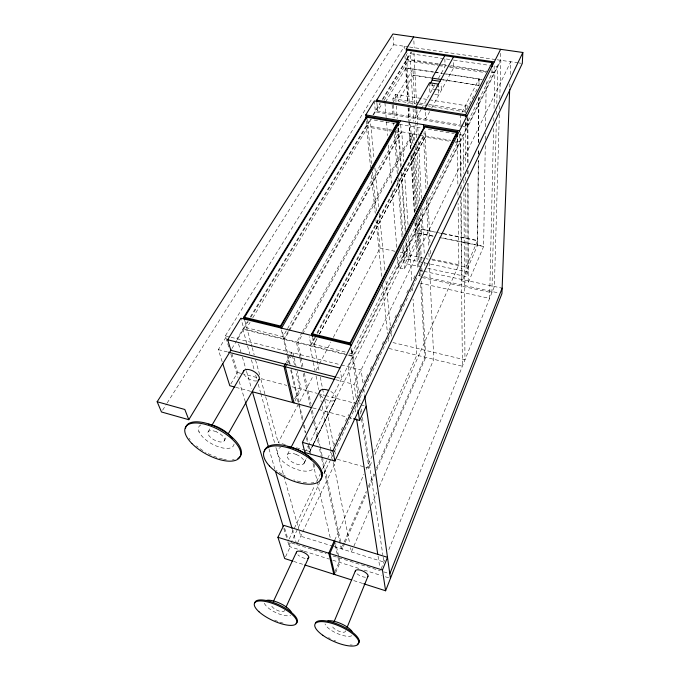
<?xml version="1.0" encoding="UTF-8"?>
<svg xmlns="http://www.w3.org/2000/svg" width="680" height="680" viewBox="0 0 680 680"><rect width="100%" height="100%" fill="white"/><g stroke="black" fill="none" stroke-linecap="round" stroke-linejoin="round"><path stroke-width="0.51" stroke-dasharray="3.4 2.55" d="M477.538 245.284L478.269 160.607M478.329 154.258L478.363 150.025M478.431 142.613L478.839 94.979M478.975 79.101L478.924 85.468L442.408 79.832M478.363 160.412L477.623 245.098L461.958 281.308L468.214 282.659L483.701 246.33L442.416 237.924M478.423 154.062L478.456 149.829M478.524 142.418L478.941 94.784M485.265 145.69L483.616 246.525L439.221 237.481M485.265 139.528L485.46 132.974M485.469 126.811L486.285 80.01M491.98 69.59L491.895 73.567L465.758 125.817L463.7 125.469M494.198 65.883L494.037 72.853L490.883 72.386M493.587 128.554L489.6 298.384L419.781 283.084M493.765 121.125L493.884 115.821M494.062 108.392L494.904 72.301L491.759 71.825M496.289 122.85L491.869 292.723L422.356 277.61M496.51 114.359L496.621 110.118M496.783 103.742L497.752 66.589L493.578 65.968M500.522 53.295L500.318 60.239L308.626 444.907M499.315 114.478L494.368 286.493L388.246 551.14M499.469 109.166L499.587 104.916M499.766 98.549L500.871 60.325L348.373 366.741L354.118 403.368M509.762 87.15L509.889 83.972M510.246 74.451L510.731 61.761L354.067 384.412L356.107 397.8M381.14 568.862L385.092 559.011M369.3 510.111L351.399 551.947L350.565 547.783M371.374 505.248L376.788 492.6M379.287 486.761L433.806 359.312L429.369 262.82M427.822 268.345L466.114 276.539L468.027 272.085L467.848 183.201M335.027 571.455L339.039 562.19L337.442 555.092M335.631 572.704L340.051 562.505L335.733 543.252M343.774 542.954L341.224 548.794L321.657 458.609M344.199 541.986L366.265 491.394M368.39 486.531L373.906 473.883M376.457 468.044L424.839 357.136L420.589 282.982M344.786 543.269L342.244 549.108L340.901 542.887M345.21 542.292L366.826 492.651M368.942 487.781L374.875 474.156M376.567 470.262L425.731 357.357L421.447 281.07M365.849 467.338L368.9 468.197L372.334 460.445M374.901 454.639L458.856 264.732L458.09 203.43M334.704 540.158L363.936 474.308M366.087 469.463L372.104 455.906M373.822 452.03L416.806 355.19L413.032 299.089M297.627 542.742L335.639 461.933M285.541 556.741L290.241 546.822L288.771 541.935M303.195 550.902L289.272 546.516L319.77 482.35M323.867 473.722L330.692 459.357M331.151 458.405L332.52 455.532M334.339 451.698L408.536 295.587M410.354 291.754L417.639 276.428M289.221 538.942L314.84 485.341M316.668 481.517L320.322 473.858M322.618 469.072L331.304 450.891M333.591 446.106L336.796 439.408M338.623 435.574L342.745 426.964M345.491 421.217L348.687 414.519M351.433 408.774L354.637 402.075M356.464 398.25L360.587 389.631M363.783 382.933L367.905 374.323M370.192 369.537L372.478 364.752M376.142 357.094L378.428 352.308M382.083 344.649L384.37 339.864M388.951 330.293L390.32 327.428M394.893 317.857L396.27 314.984M399.925 307.326L402.212 302.541M406.793 292.969L409.079 288.184M413.652 278.613L415.021 275.74M397.562 257.04L398.421 267.597L404.43 268.889L421.702 233.707M421.608 267.01L405.05 263.466L407.184 259.156L405.832 240.133M305.55 450.338L309.596 451.477L407.397 253.878L406.359 239.054M304.334 462.663L306.663 457.954M309.459 452.302L313.191 444.771M313.659 443.827L336.03 398.607M303.832 463.692L306.629 458.048M309.417 452.404L335.486 399.712M409.02 259.548L408.705 255.008L421.455 229.151L442.272 233.359M398.421 267.597L415.854 232.518L433.092 236.028M304.844 452.506L308.159 445.859M351.738 353.685L457.351 142.613L457.3 138.601M473.629 95.88L465.452 111.979L428.145 105.893M475.55 92.097L476.994 89.258M287.487 454.401L289.875 449.718M285.311 444.635L278.231 442.637L313.157 375.921M316.106 370.277L319.065 364.642M319.558 363.698L330.871 342.091M333.327 337.39L380.06 248.115L377.094 218.569M294.925 401.064L301.197 389.173L297.126 371.008M294.593 398.888L299.914 388.832L295.808 370.668M319.413 334.075L425.247 137.062L450.1 141.363M313.947 344.361L316.957 338.759L313.897 344.344L345.627 352.129M319.464 334.084L425.272 137.088L425.008 131.095L427.457 187.144M315.503 337.084L310.981 345.474L309.238 336.762M317.517 333.353L424.091 135.685L423.954 132.685M314.543 337.442L310.003 345.856L313.14 361.471M317.067 332.775L423.512 135.592L426.003 189.66M429.692 111.639L425.612 119.094L425.229 110.118M431.681 108.009L453.662 67.83L453.543 59.916M287.419 363.077L293.063 352.844L293.964 356.881M302.124 332.291L296.471 342.507L299.846 358.054M302.634 331.364L412.029 133.603L412.632 144.194M286.059 362.738L290.173 355.3M290.683 354.365L291.712 352.512L292.171 354.526M421.192 109.302L416.576 117.581L416.109 108.621M421.659 108.468L434.877 84.77M438.438 78.387L445.052 66.538L444.864 58.641M398.548 128.529L398.828 132.515L282.948 336.71L246.746 327.777L250.078 322.346M224.238 440.895L226.312 437.231M288.218 331.415L284.036 338.81L282.013 330.098M288.736 330.497L401.192 131.733L400.579 122.766M208.123 431.791L210.783 427.236M230.843 383.962L237.6 372.487L232.118 354.322M417.784 104.201L398.089 100.989L413.304 75.132L431.035 77.868M392.615 103.173L412.964 68.841L414.766 104.958M393.057 100.767L392.904 98.651L395.479 94.316L467.695 105.961L465.409 110.449L429.156 104.55M385.509 102L406.079 67.796L433.95 72.037M252.773 317.789L367.931 127.134L390.626 131.07M462.672 125.298L377.638 111.061L381.964 103.904M384.124 100.326L407.898 60.962L407.447 53.117M247.528 321.555L237.074 338.784L238.255 342.865M250.282 317.016L370.234 119.289M372.98 114.75L380.137 102.96M382.339 99.331L410.95 52.164M231.94 348.517L248.175 321.716M250.928 317.177L371.127 118.813M373.532 114.844L380.128 103.955M382.874 99.424L411.596 52.029M222.156 361.658L218.331 349.613L226.635 336.166M228.726 347.004L225.344 335.835L404.413 46.274L404.6 49.461M162.613 410.184L166.591 403.903M167.161 403.002L393.652 44.71L393.108 36.924M393.652 44.71L408.544 46.877M409.572 47.03L496.119 59.628M497.173 59.78L518.117 62.832M519.163 62.985L521.262 63.291M449.726 59.491L410.057 53.635L412.837 104.346M453.9 60.112L489.396 65.348M438.226 63.827L406.733 59.109L409.317 103.487M442.425 64.447L446.624 65.076M450.823 65.705L486.514 71.043M438.387 64.523L406.887 59.806L406.546 53.924M439.433 64.677L446.785 65.781M447.839 65.934L486.685 71.757M407.898 60.962L437.827 65.45M438.855 65.611L445.052 66.538M449.837 67.252L485.698 72.641M435.004 72.199L442.348 73.312M446.548 73.959L482.162 79.382M405.969 67.983L433.849 72.224M434.894 72.386L442.246 73.508M443.292 73.669L482.069 79.577M442.51 79.645L479.017 85.272L479.077 78.914L460.445 115.311L460.538 125.885M413.194 75.327L430.925 78.064M430.567 84.898L438.498 86.139M435.438 89.488L432.505 89.02L432.327 84.065M436.415 89.641L441.303 90.415L441.116 83.462M434.826 94.444L438.762 95.072L438.464 85.127M392.904 98.651L418.795 102.867M419.832 103.037L428.12 104.38M418.82 104.371L427.108 105.723M461.754 126.319L375.368 111.818L374.459 101.923M462.8 126.489L466.964 127.185L466.939 119.161M395.08 123.607L370.183 119.365L373.991 158.465M399.236 124.321L422.059 128.214M428.281 129.268L454.223 133.696M459.408 134.581L463.565 135.286L463.794 173.417M391.909 130.126L366.333 125.706L370.634 167.934M396.075 130.849L450.857 140.309M455.489 141.108L460.25 141.933L460.615 180.021M394.74 131.809L398.888 132.498M455.269 142.281L457.351 142.613M443.317 233.572L477.666 240.516L466.106 267.129L432.276 259.981M421.37 229.338L434.902 232.075M439.059 232.917L442.187 233.546M443.224 233.758L477.581 240.712M432.999 236.215L415.76 232.704L415.225 221.952M380.06 248.115L395.25 251.32M400.316 252.382L407.397 253.878M431.638 258.995L458.856 264.732M408.705 255.008L425.102 258.468M426.13 258.689L428.179 259.123M407.184 259.156L468.027 272.085M419.62 270.402L423.334 271.201M423.946 271.328L502.146 288.167M418.098 275.468L498.831 292.986M392.938 342.567L464.95 359.848L463.913 191.429M389.019 348.466L462.392 366.231L460.768 195.891M349.699 353.175L351.764 353.642M344.76 353.829L243.839 328.874L240.881 318.231M348.882 354.85L352.997 355.87L351.849 348.118M347.276 355.079L242.871 329.239L249.704 353.71M348.304 355.334L353.421 356.6L358.708 392.241M225.344 335.835L340.204 364.692M341.224 364.947L361.097 369.937L363.018 383.596M336.532 377.306L341.666 378.615L340.374 370.931M218.331 349.613L227.477 351.959M335.793 379.729L354.067 384.412M237.6 372.487L240.677 373.295M241.706 373.567L257.091 377.596M261.197 378.675L286.841 385.407M291.966 386.75L317.254 393.38M318.274 393.652L324.394 395.258M325.414 395.522L353.966 403.019M354.986 403.282L360.085 404.625M361.105 404.889L364.166 405.688M235.909 387.362L251.192 391.45M312.936 407.966L347.403 417.188M348.423 417.46L352.478 418.54M296.438 447.771L304.538 450.058M337.339 459.306L364.828 467.05M333.157 546.287L300.696 536.214L298.988 530.094M334.152 546.592L383.885 562.029L382.95 555.747M291.805 543.057L295.919 544.34M296.752 544.604L326.213 553.843M333.013 555.976L380.358 570.817M383.758 571.88L389.819 573.784M304.19 551.216L329.094 559.053M332.784 560.218L359.21 568.539M364.157 570.095L381.387 575.527M385.407 576.784L389.453 578.068M293.709 561.425L303.739 564.63M353.736 580.592L362.703 583.457M230.885 354.101L237.966 377.442M239.199 381.497L245.047 400.775M283.841 528.623L286.918 538.764M287.844 541.815L289.272 546.516M284.639 528.266L288.473 540.957M238.552 343.885L240.916 352.027M242.394 357.127L246.236 370.37M246.534 371.39L251.549 388.714M268.982 448.825L274.89 469.208M292.324 529.321L296.454 543.583M251.413 359.822L254.26 370.022M255.689 375.122L256.827 379.194M258.255 384.293L260.534 392.453M260.814 393.474L274.771 443.428M275.91 447.508L283.602 475.039M283.892 476.06L298.707 529.074M244.91 320.969L251.931 346.69M252.203 347.709L254.167 354.858M255.561 359.958L259.76 375.275M260.882 379.355L265.361 395.683M265.642 396.703L278.231 442.637M290.122 364.293L284.393 339.515L401.761 131.827L403.758 161.466M291.32 369.452L298.953 402.483M299.192 403.521L303.254 421.065M304.207 425.195L305.873 432.421M306.833 436.552L308.023 441.711M308.975 445.842L311.363 456.161M313.038 463.386L317.093 480.938M317.33 481.967L330.216 537.71M281.392 329.894L287.147 354.798M287.385 355.827L289.298 364.055M290.725 370.226L303.144 423.708M303.382 424.736L305.295 432.964M306.484 438.107L307.921 444.278M308.159 445.306L309.596 451.477M292.4 355.538L294.67 365.627M335.155 544.961L337.212 554.081M294.194 357.892L295.995 365.967M300.075 359.091L301.869 367.387M303.221 373.6L310.19 405.739M311.312 410.924L312.894 418.175M313.786 422.322L318.741 445.128M319.634 449.276L321.436 457.572M300.721 356.311L297.823 342.839L413.168 133.798L413.703 143.335M300.942 357.349L303.178 367.719M304.291 372.895L310.99 403.997M312.332 410.21L313.667 416.432M314.56 420.58L319.923 445.451M320.144 446.488L322.15 455.821M322.371 456.858L340.68 541.85M313.352 362.508L315.019 370.838M316.064 376.04L318.784 389.572M319.829 394.774L321.291 402.058M322.133 406.224L333.208 461.397M333.421 462.434L349.724 543.626M312.587 337.518L319.099 370.931M320.314 377.153L323.96 395.802M324.768 399.95L333.888 446.581M334.704 450.729L335.716 455.906M198.908 431.409L199.061 432.174M354.934 408.603L355.589 412.786M378.063 556.163L379.865 567.673M357.051 403.971L357.841 409.122M351.033 348.798L357.799 394.094M358.734 400.358L359.516 405.577M360.298 410.796L360.774 413.925M361.556 419.144L368.9 468.197M351.109 349.792L351.696 353.668M359.482 397.477L360.417 403.767M361.19 409.003L361.658 412.148M362.431 417.392L382.798 554.693M363.757 388.85L364.65 395.156M264.648 603.993L264.596 603.568A14.858 5.074 25.2 0 0 276.726 613.012A14.858 5.074 25.2 0 0 290.692 615.145M366.384 120.853L366.885 125.808M371.39 175.329L375.258 213.333M375.904 219.666L381.709 276.675M382.568 285.124L387.515 333.684M387.949 337.909L388.484 343.188M367.157 119.238L371.586 163.693M372.427 172.133L376.354 211.182M374.918 167.969L378.734 207.069M379.346 213.409L385.016 271.524M385.942 281.036L390.371 326.476M390.983 332.809L391.399 337.042M376.933 103.139L377.638 111.061M384.965 102.901L386.172 117.682M386.521 121.898L387.642 135.626M388.416 145.129L391.519 183.132M392.122 190.528L396.865 248.591M393.372 104.992L394.306 117.674M395.318 131.401L398.276 171.555M398.743 177.888L402.951 234.94M403.733 245.505L405.05 263.466M392.164 105.128L393.108 117.802M393.507 123.088L393.669 125.196M394.375 134.708L397.307 173.799M397.783 180.141L402.058 237.192M402.849 247.758L404.43 268.889M395.479 94.316L396.006 101.711M396.304 105.935L397.205 118.618M397.885 128.129L400.656 167.229M401.183 174.624L405.229 231.684M397.655 94.665L398.089 100.989M398.539 127.865L401.225 165.988M401.668 172.338L405.688 229.525M404.183 167.824L408.034 224.986M408.748 235.569L411.817 281.095M412.241 287.445L412.599 292.731M406.079 67.796L408.102 103.878M408.459 107.916L409.105 120.776M409.275 121.644L410.907 149.099M411.281 155.431L414.57 212.644M404.982 55.819L407.83 103.53M408.085 107.772L408.841 120.496M408.909 121.558L410.55 149.124M410.933 155.49L414.35 212.746M414.919 222.283L417.707 268.94M413.117 152.668L416.339 208.819M416.882 218.356L419.62 266.024M419.917 271.328L420.223 276.624M409.564 107.712L410.303 120.385M410.55 124.61L411.842 146.795M412.275 154.19L415.599 211.242M416.151 220.753L418.854 267.231M419.169 272.519L419.475 277.797M414.069 149.694L417.341 207.969M417.817 216.444L420.495 264.12M420.733 268.353L421.09 274.712M413.075 108.57L413.772 121.252M414.001 125.477L414.817 140.267M415.157 146.608L418.293 203.66M418.931 215.28L421.541 262.82M421.829 268.099L422.067 272.332M414.987 109.191L415.659 121.873M415.82 122.74L416.5 137.726M416.84 144.066L419.925 202.19M420.58 212.568L421.608 233.894M413.865 40.859L414.214 47.702M413.967 52.913L416.517 102.561M416.899 109.956L418.192 135.311M418.523 141.653L421.498 199.758M421.931 208.207L424.32 254.694M424.694 262.089L424.966 267.368M426.488 200.269L428.638 246.917M428.927 253.283L429.173 258.578M427.924 197.676L429.981 244.035M430.262 250.35L430.449 254.566M429.505 82.747L429.921 93.661M457.291 138.95L457.887 186.516M457.946 191.803L458.014 197.089M460.598 132.226L461.023 178.755M461.083 185.096L461.116 189.32M461.185 196.724L461.958 281.308M460.683 187.425L460.708 189.542M459.595 134.802L459.663 141.831M463.837 179.775L463.862 184.017M465.74 122.808L465.758 125.817M465.417 105.596L465.417 112.566M465.452 122.085L465.656 168.631M465.69 177.097L465.706 181.331M465.732 187.68L466.114 276.539M467.712 117.597L467.806 164.16M467.823 170.51L467.831 174.734M467.908 117.597L467.993 164.152M468.002 170.501L468.01 174.734M468.027 183.201L468.214 282.659M345.466 630.7A7.131 2.465 24 0 1 339.83 631.542L338.113 630.887A7.131 2.465 24 0 1 332.392 625.736M365.5 577.218A6.851 2.72 23.7 0 1 362.44 576.674L360.791 576.071A6.851 2.72 23.7 0 1 356.618 573.427M351.789 635.749A15.207 5.261 24 0 1 336.898 633.352A15.207 5.261 24 0 1 325.023 623.891M352.282 645.031A23.834 8.16 24 0 1 350.089 644.912M335.844 641.087A23.834 8.16 24 0 1 333.974 640.288M330.31 638.529A23.834 8.16 24 0 1 328.559 637.585M284.231 610.104A6.97 2.38 25.2 0 1 279.174 611.09L277.525 610.462A6.97 2.38 25.2 0 1 271.906 604.766M305.159 558.39A6.706 2.626 25.2 0 1 303.628 558.016L302.03 557.43A6.706 2.626 25.2 0 1 297.865 554.821M283.118 623.118A23.299 7.862 25.3 0 1 279.574 622.038M277.763 621.392A23.299 7.862 25.3 0 1 274.116 619.896M256.768 380.885A8.797 4.462 29.1 0 1 253.113 380.647L251.048 379.958A8.797 4.462 29.1 0 1 244.341 374.782M234.048 444.048A19.745 8.823 28.6 0 1 211.004 443.385A19.745 8.823 28.6 0 1 200.948 424.855M234.218 459.671A30.991 13.702 28.6 0 1 232.186 459.935M226.287 459.697A30.991 13.702 28.6 0 1 223.49 459.221M222.53 459.008A30.991 13.702 28.6 0 1 205.47 452.132M202.946 450.611A30.991 13.702 28.6 0 1 198.951 447.865M198.093 447.219A30.991 13.702 28.6 0 1 196.427 445.885M190.145 439.637A30.991 13.702 28.6 0 1 189.066 438.243M330.837 391.493A8.985 4.717 26.5 0 1 336.03 398.582A8.985 4.717 26.5 0 1 328.984 400.656L326.833 399.942A8.985 4.717 26.5 0 1 325.423 399.287M322.864 397.638A8.985 4.717 26.5 0 1 320.186 394.689M314.1 464.312A20.171 9.35 26.4 0 1 291.337 467.151A20.171 9.35 26.4 0 1 280.602 447.414M313.846 482.664A31.662 14.518 26.4 0 1 311.041 482.962M306.536 482.842A31.662 14.518 26.4 0 1 301.623 482.086M300.602 481.856A31.662 14.518 26.4 0 1 293.794 479.833M285.541 476.195A31.662 14.518 26.4 0 1 282.905 474.742M282.055 474.24A31.662 14.518 26.4 0 1 276.377 470.415M296.403 454.529L294.125 453.747A9.46 4.386 26.4 0 0 287.002 456.025A9.46 4.386 26.4 0 0 294.942 463.496L297.194 464.27A9.46 4.386 26.4 0 0 304.368 462.017A9.46 4.386 26.4 0 0 296.403 454.529M216.282 431.766L214.098 431.01A9.257 4.139 28.6 0 0 207.893 433.449A9.257 4.139 28.6 0 0 216.104 440.852L218.254 441.6A9.257 4.139 28.6 0 0 224.502 439.195A9.257 4.139 28.6 0 0 216.282 431.766"/><path stroke-width="1.02" d="M492.039 66.597L492.125 62.62L407.277 50.175L376.669 100.172L376.839 102.153M509.685 89.267L501.933 293.666L385.611 590.775L363.698 583.78M231.132 349.843L188.793 419.704L161.483 411.978L157.156 401.752L392.904 34L522.843 52.479L522.308 63.444L334.917 461.006L304.844 452.506L302.413 442.365L500.633 49.325M389.819 573.784L502.146 288.167M358.725 641.444L359.142 640.381M385.611 590.775L382.44 570.001L387.498 557.337L283.755 525.334L277.933 537.293L284.682 558.543L292.706 561.102M347.046 627.521L368.007 576.198M334.007 621.885L355.402 570.826M334.237 540.906L328.78 553.206L333.82 574.235M335.282 541.229L329.825 553.537L334.832 574.558M286.067 607.01L308.737 557.438M273.368 601.502L296.446 552.194M353.49 418.812L359.575 420.444L366.205 406.224M321.478 473.781L322.074 472.523M334.917 461.006L332.911 450.891L522.843 52.479M465.723 116.79L465.715 114.784L492.125 62.62M290.836 447.848L320.034 390.745M286.909 364.012L285.37 366.8L293.964 402.892M453.5 56.95L425.136 108.128L425.229 110.118M285.549 363.664L284.01 366.452L292.663 402.543M430.449 83.206L432.191 80.112L432.123 78.115L444.796 55.675M228.386 433.576L259.003 379.61M281.571 328.159L400.444 120.776M280.466 326.051L398.098 121.567L366.817 116.255L243.823 317.135L280.491 326.017L280.916 327.99M211.845 425.416L243.763 370.821M335.512 377.043L230.851 350.302L227.664 339.745L240.881 318.231L351.416 345.202M366.188 118.872L365.789 114.903L374.365 100.929L466.93 116.153M406.427 51.961L406.257 49.02L413.67 36.95M406.257 49.02L494.284 61.905M432.123 78.115L441.014 79.484M432.191 80.112L440.079 81.337M438.438 84.133L429.505 82.747L416.007 106.624L416.109 108.621M376.669 100.172L465.715 114.784M365.789 114.903L459.552 130.781M227.664 339.745L339.889 368.058M228.488 352.223L334.773 379.466M234.898 387.09L229.798 385.73L222.793 363.664M252.203 391.723L311.925 407.694M157.156 401.752L184.824 409.488L188.793 419.704M302.413 442.365L332.911 450.891M277.933 537.293L382.44 570.001M304.742 564.952L351.747 579.963M328.712 390.456L326.536 389.742A8.985 4.717 26.5 0 0 319.524 391.867M245.352 401.786L283.228 526.592M252.441 391.765L268.387 446.785M275.485 471.24L292.026 528.3M243.848 317.093L244.655 320.152M311.831 333.642L312.409 336.736M356.575 419.067L377.731 554.072M358.003 410.15L359.575 420.444M350.429 344.955L350.166 342.975L311.814 333.684L424.745 126.089L457.215 131.563L457.274 136.587M350.387 344.938L350.089 343L457.198 131.597L457.266 136.833M364.743 395.862L390.464 578.383M366.834 116.229L367.022 118.235M398.055 121.558L398.335 125.545M398.115 121.541L398.395 125.749M423.589 124.695L423.776 128.69M355.385 571.582A6.851 2.72 23.7 0 1 360.944 570.316L362.618 570.928A6.851 2.72 23.7 0 1 367.548 576.767M358.547 643.212A23.834 8.16 24 0 1 357.263 644.173M315.367 623.288A23.834 8.16 24 0 1 340.425 625.294A23.834 8.16 24 0 1 358.947 642.617M327.862 620.763A15.207 5.261 24 0 1 341.028 623.662A15.207 5.261 24 0 1 352.096 631.499M307.615 558.399A6.706 2.626 25.2 0 0 308.201 555.773A6.706 2.626 25.2 0 0 303.144 552.168L301.529 551.582A6.706 2.626 25.2 0 0 296.514 552.967M254.787 602.862A23.299 7.862 25.3 0 1 280.755 605.676A23.299 7.862 25.3 0 1 295.953 623.365M266.781 600.304A14.858 5.074 25.2 0 1 281.001 603.823A14.858 5.074 25.2 0 1 291.431 612.595M258.111 380.426A8.797 4.462 29.1 0 0 258.502 375.649A8.797 4.462 29.1 0 0 251.745 370.404L249.645 369.725A8.797 4.462 29.1 0 0 243.415 371.951M185.538 428.255A30.991 13.702 28.6 0 1 221.527 429.717A30.991 13.702 28.6 0 1 237.813 458.464M208.531 424.209A19.745 8.823 28.6 0 1 232.093 438.269M264.248 451.767A31.662 14.518 26.4 0 1 300.067 451.002A31.662 14.518 26.4 0 1 320.084 479.91M288.082 446.802A20.171 9.35 26.4 0 1 311.695 459.646M457.215 132.608L350.293 343.995L312.001 334.662L424.787 127.092L457.215 132.608M398.174 122.57L280.695 327.029L244.095 318.113L366.92 117.257L398.174 122.57M322.762 635.256A23.851 8.143 24 0 0 358.522 643.671A23.851 8.143 24 0 0 329.077 622.625A23.851 8.143 24 0 0 322.762 635.256M258.952 611.728A23.316 7.846 25.3 0 0 295.502 624.385A23.316 7.846 25.3 0 0 272.365 603.373A23.316 7.846 25.3 0 0 258.952 611.728M191.862 443.488A31.017 13.685 28.6 0 0 239.369 457.869A31.017 13.685 28.6 0 0 207.085 424.881A31.017 13.685 28.6 0 0 191.862 443.488M269.501 466.012A31.688 14.501 26.4 0 0 319.498 481.151A31.688 14.501 26.4 0 0 288.856 448.001A31.688 14.501 26.4 0 0 269.501 466.012"/></g></svg>
